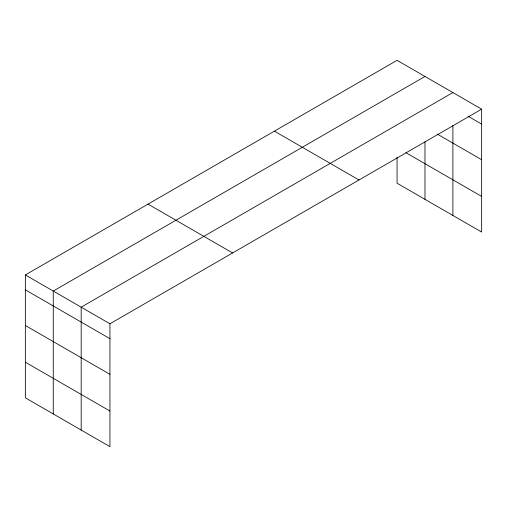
<?xml version="1.0" encoding="UTF-8"?>
<svg xmlns="http://www.w3.org/2000/svg" width="507" height="507" viewBox="0 0 507 507"><rect width="100%" height="100%" fill="white"/><g stroke="black" fill="none" stroke-linecap="round" stroke-linejoin="round"><path stroke-width="0.76" d="M25.35 274.94L109.937 323.777L109.937 446.667L25.35 397.83L25.35 274.94L397.063 60.333L481.65 109.17L481.65 232.06L397.063 183.223L397.063 157.094M424.98 76.449L53.26 291.056L53.26 413.946M452.89 92.566L81.177 307.172L81.177 430.063M109.937 323.777L481.65 109.17M467.955 116.173L481.65 124.076M437.23 134.063L481.65 159.711M405.917 152.702L481.65 196.424M274.401 131.155L358.981 179.985M148.019 204.118L232.599 252.955M25.35 289.852L109.937 338.682M25.35 325.481L109.937 374.318M25.35 362.201L109.937 411.031M452.89 125.685L452.89 215.456M424.98 141.833L424.98 199.34"/></g></svg>
